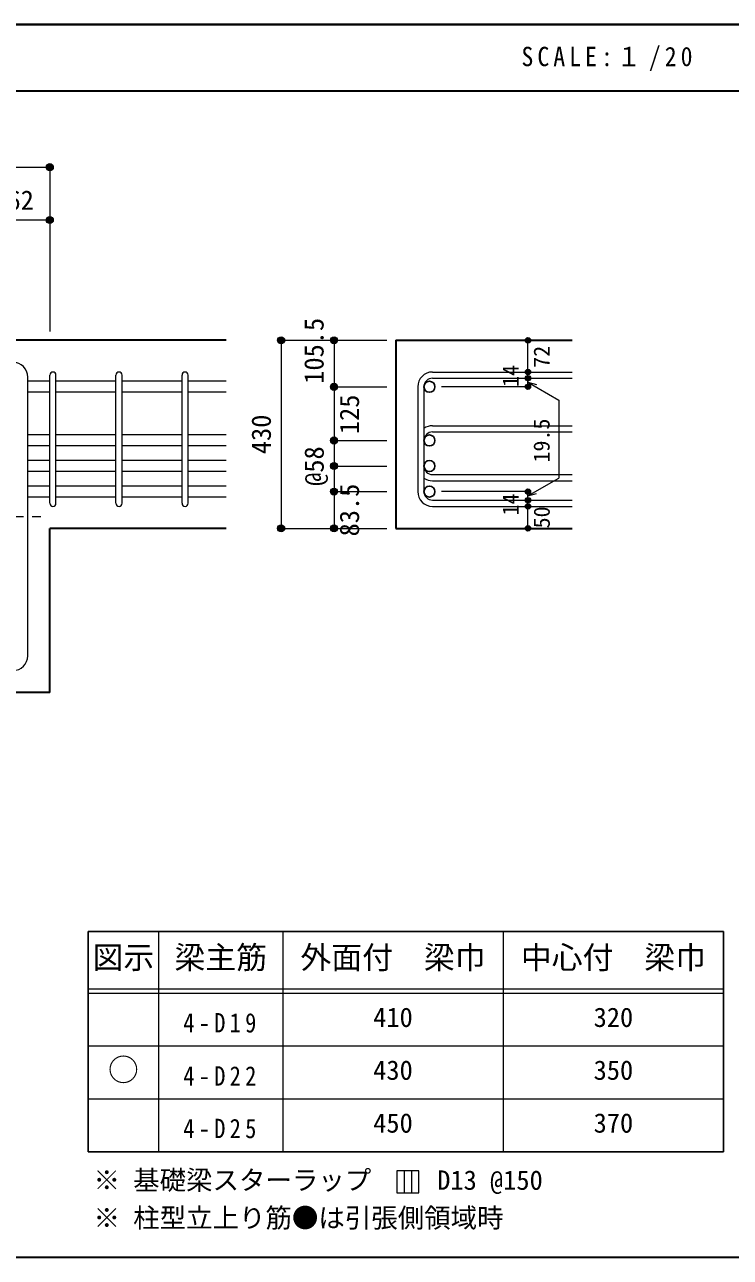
# Model space of a CAD drawing. Units: millimetres at full size, sheet at 1:20. Extents: x -3982 to 3969, y -2797 to 2801.
# Drawn here: x 821 to 2422, y 2 to 2801 of the extents above; entities that cross this region are included whole.
import ezdxf
from ezdxf.enums import TextEntityAlignment as Align

# ---------------------------------------------------------------- set-up
doc = ezdxf.new("R2010")
doc.units = ezdxf.units.MM
doc.header["$LTSCALE"] = 20
doc.header["$PDMODE"] = 32
doc.header["$PDSIZE"] = 12
doc.linetypes.add('CHAIN1', pattern=[8, 5, -1, 1, -1])
for name, color, linetype, lineweight in [('6-1_躯体線', 2, 'Continuous', 35), ('6-4_フープ', 7, 'Continuous', 18), ('6-5_梁主筋', 7, 'Continuous', 18), ('6-6_S.T.P.', 7, 'Continuous', 18), ('6-7_文字', 7, 'Continuous', 18), ('6-D_寸法', 4, 'Continuous', 9), ('6-E_枠', 7, 'Continuous', 18), ('F-0_枠', 6, 'Continuous', 40)]:
    doc.layers.add(name, color=color, linetype=linetype, lineweight=lineweight)
doc.styles.add('ＭＳ ゴシック', font='')
doc.styles.get('ＭＳ ゴシック').set_extended_font_data('MS Gothic')

msp = doc.modelspace()

# ---------------------------------------------------------------- linework, layer by layer
at = {"layer": '6-1_躯体線'}
for p, q in [((1278.29, 2084.12), (78.29, 2084.12)), ((1662.96, 2084.12), (2062.96, 2084.12)), ((1662.96, 2084.12), (1662.96, 1657.12)), ((1278.29, 1657.12), (878.29, 1657.12)), ((878.29, 1284.12), (878.29, 1657.12)), ((1662.96, 1657.12), (2062.96, 1657.12)), ((878.29, 1284.12), (648.79, 1284.12))]:
    msp.add_line(p, q, dxfattribs=at)
at = {"layer": '6-4_フープ'}
msp.add_line((828.29, 1367.62), (828.29, 2000.62), dxfattribs=at)
for centre, start, end in [((794.79, 2000.62), 0, 90), ((794.79, 1367.62), 270, 0)]:
    msp.add_arc(centre, 33.5, start, end, dxfattribs=at)
at = {"layer": '6-5_梁主筋'}
for p, q in [((878.29, 1991.07), (828.29, 1991.07)), ((1028.29, 1991.07), (892.29, 1991.07)), ((1178.29, 1991.07), (1042.29, 1991.07)), ((1278.29, 1991.07), (1192.29, 1991.07)), ((878.29, 1966.07), (828.29, 1966.07)), ((1028.29, 1966.07), (892.29, 1966.07)), ((1178.29, 1966.07), (1042.29, 1966.07)), ((1278.29, 1966.07), (1192.29, 1966.07)), ((878.29, 1869.12), (828.29, 1869.12)), ((1028.29, 1869.12), (892.29, 1869.12)), ((1178.29, 1869.12), (1042.29, 1869.12)), ((1278.29, 1869.12), (1192.29, 1869.12)), ((878.29, 1844.12), (828.29, 1844.12)), ((1028.29, 1844.12), (892.29, 1844.12)), ((1178.29, 1844.12), (1042.29, 1844.12)), ((1278.29, 1844.12), (1192.29, 1844.12)), ((878.29, 1811.12), (828.29, 1811.12)), ((1028.29, 1811.12), (892.29, 1811.12)), ((1178.29, 1811.12), (1042.29, 1811.12)), ((1278.29, 1811.12), (1192.29, 1811.12)), ((878.29, 1786.12), (828.29, 1786.12)), ((1028.29, 1786.12), (892.29, 1786.12)), ((1178.29, 1786.12), (1042.29, 1786.12)), ((1278.29, 1786.12), (1192.29, 1786.12)), ((878.29, 1753.12), (828.29, 1753.12)), ((1028.29, 1753.12), (892.29, 1753.12)), ((1178.29, 1753.12), (1042.29, 1753.12)), ((1278.29, 1753.12), (1192.29, 1753.12)), ((878.29, 1728.12), (828.29, 1728.12)), ((1028.29, 1728.12), (892.29, 1728.12)), ((1178.29, 1728.12), (1042.29, 1728.12)), ((1278.29, 1728.12), (1192.29, 1728.12))]:
    msp.add_line(p, q, dxfattribs=at)
at = {"layer": '6-5_梁主筋', "color": 3, "lineweight": 25}
for centre in [(1739.46, 1978.57), (1739.46, 1856.62), (1739.46, 1798.62), (1739.46, 1740.62)]:
    msp.add_circle(centre, 12.5, dxfattribs=at)
at = {"layer": '6-6_S.T.P.'}
for p, q in [((878.29, 1714.12), (878.29, 2005.07)), ((878.29, 1714.12), (878.29, 2004.68)), ((878.29, 1714.12), (878.29, 2004.68)), ((878.29, 1714.12), (878.29, 2004.68)), ((892.29, 1714.12), (892.29, 2005.07)), ((892.29, 1714.12), (892.29, 2004.68)), ((892.29, 1714.12), (892.29, 2004.68)), ((892.29, 1714.12), (892.29, 2004.68)), ((1028.29, 1714.12), (1028.29, 2005.07)), ((1042.29, 1714.12), (1042.29, 2005.07)), ((1178.29, 1714.12), (1178.29, 2004.68)), ((1192.29, 1714.12), (1192.29, 2004.68)), ((1746.46, 2012.07), (2062.96, 2012.07)), ((1746.46, 1998.07), (2062.96, 1998.07)), ((1712.96, 1978.57), (1712.96, 1740.62)), ((1726.96, 1978.57), (1726.96, 1740.62)), ((1746.46, 1890.12), (2062.96, 1890.12)), ((1746.46, 1876.12), (2062.96, 1876.12)), ((1746.46, 1779.12), (2062.96, 1779.12)), ((1746.46, 1765.12), (2062.96, 1765.12)), ((1746.46, 1721.12), (2062.96, 1721.12)), ((1746.46, 1707.12), (2062.96, 1707.12))]:
    msp.add_line(p, q, dxfattribs=at)
for centre, radius, start, end in [((885.29, 2005.07), 7, 0, 180), ((885.29, 2005.07), 7, 0, 180), ((885.29, 2005.07), 7, 0, 180), ((885.29, 2005.07), 7, 0, 180), ((1035.29, 2005.07), 7, 0, 180), ((1185.29, 2005.07), 7, 0, 180), ((1746.46, 1978.57), 33.5, 90, 180), ((1746.46, 1978.57), 19.5, 90, 180), ((1746.46, 1856.62), 33.5, 90, 125.59765), ((1746.46, 1856.62), 19.5, 90, 180), ((1746.46, 1798.62), 19.5, 180, 270), ((1746.46, 1798.62), 33.5, 234.40235, 270), ((1746.46, 1740.62), 33.5, 180, 270), ((1746.46, 1740.62), 19.5, 180, 270), ((885.29, 1714.12), 7, 180, 0), ((885.29, 1714.12), 7, 180, 0), ((885.29, 1714.12), 7, 180, 0), ((885.29, 1714.12), 7, 180, 0), ((1035.29, 1714.12), 7, 180, 0), ((1185.29, 1714.12), 7, 180, 0)]:
    msp.add_arc(centre, radius, start, end, dxfattribs=at)
at = {"layer": '6-7_文字'}
for p, q in [((1682.07, 198.77), (1682.07, 148.77)), ((1698.74, 198.77), (1698.74, 148.77))]:
    msp.add_line(p, q, dxfattribs=at)
msp.add_lwpolyline([(1665.4, 148.77), (1715.4, 148.77), (1715.4, 198.77), (1665.4, 198.77)], close=True, dxfattribs=at)
at = {"layer": '6-D_寸法'}
for p, q in [((78.29, 2477.15), (878.29, 2477.15)), ((878.29, 2477.15), (878.29, 2357.15)), ((878.29, 2477.15), (878.29, 2104.12)), ((878.29, 2357.15), (716.29, 2357.15)), ((878.29, 2357.15), (878.29, 2104.12)), ((1402.96, 2084.12), (1402.96, 1657.12)), ((1522.96, 2084.12), (1522.96, 1978.57)), ((1962.96, 2012.65), (1962.96, 2084.12)), ((1962.96, 1998.07), (1962.96, 2012.07)), ((1962.96, 1988.9), (2033.02, 1948.45)), ((1962.96, 1988.9), (1982.28, 1983.72)), ((1522.96, 1978.57), (1642.96, 1978.57)), ((1522.96, 1978.57), (1522.96, 1855.12)), ((1962.96, 1978.57), (1766.87, 1978.57)), ((2033.02, 1948.45), (2033.02, 1771.32)), ((1522.96, 1856.62), (1642.96, 1856.62)), ((1522.96, 1798.62), (1642.96, 1798.62)), ((1962.96, 1730.87), (2033.02, 1771.32)), ((1522.96, 1740.62), (1642.96, 1740.62)), ((1962.96, 1740.62), (1766.87, 1740.62)), ((1962.96, 1721.12), (1962.96, 1740.62)), ((1962.96, 1730.87), (1982.28, 1736.05)), ((1962.96, 1707.12), (1962.96, 1721.12)), ((1962.96, 1657.12), (1962.96, 1707.12)), ((1402.96, 1657.12), (1512.82, 1657.12)), ((1402.96, 1657.12), (1522.96, 1657.12)), ((1522.96, 1657.12), (1642.96, 1657.12))]:
    msp.add_line(p, q, dxfattribs=at)
at = {"layer": '6-D_寸法', "linetype": 'CHAIN1'}
msp.add_line((78.29, 1684.12), (878.29, 1684.12), dxfattribs=at)
at = {"layer": '6-D_寸法'}
for points in [[(1402.96, 2084.12), (1522.96, 2084.12), (1642.96, 2084.12)], [(1962.96, 1998.65), (1962.96, 1978.57), (1962.96, 1998.65)], [(1522.96, 1855.12), (1522.96, 1740.62), (1522.96, 1657.12)]]:
    msp.add_lwpolyline(points, dxfattribs=at)
for centre, radius in [((878.29, 2477.15), 8), ((878.29, 2477.15), 7.2), ((878.29, 2477.15), 6.4), ((878.29, 2477.15), 5.6), ((878.29, 2477.15), 4.8), ((878.29, 2477.15), 4), ((878.29, 2477.15), 3.2), ((878.29, 2477.15), 2.4), ((878.29, 2477.15), 1.6), ((878.29, 2477.15), 0.8), ((878.29, 2357.15), 8), ((878.29, 2357.15), 7.2), ((878.29, 2357.15), 6.4), ((878.29, 2357.15), 5.6), ((878.29, 2357.15), 4.8), ((878.29, 2357.15), 4), ((878.29, 2357.15), 3.2), ((878.29, 2357.15), 2.4), ((878.29, 2357.15), 1.6), ((878.29, 2357.15), 0.8), ((1402.96, 2084.12), 8), ((1402.96, 2084.12), 7.2), ((1402.96, 2084.12), 6.4), ((1402.96, 2084.12), 5.6), ((1402.96, 2084.12), 4.8), ((1402.96, 2084.12), 4), ((1402.96, 2084.12), 3.2), ((1402.96, 2084.12), 2.4), ((1402.96, 2084.12), 1.6), ((1402.96, 2084.12), 0.8), ((1522.96, 2084.12), 8), ((1522.96, 2084.12), 7.2), ((1522.96, 2084.12), 6.4), ((1522.96, 2084.12), 5.6), ((1522.96, 2084.12), 4.8), ((1522.96, 2084.12), 4), ((1522.96, 2084.12), 3.2), ((1522.96, 2084.12), 2.4), ((1522.96, 2084.12), 1.6), ((1522.96, 2084.12), 0.8), ((1962.96, 2084.12), 4), ((1962.96, 2084.12), 3.6), ((1962.96, 2084.12), 3.2), ((1962.96, 2084.12), 2.8), ((1962.96, 2084.12), 2.4), ((1962.96, 2084.12), 2), ((1962.96, 2084.12), 1.6), ((1962.96, 2084.12), 1.2), ((1962.96, 2084.12), 0.8), ((1962.96, 2084.12), 0.4), ((1962.96, 2012.07), 4), ((1962.96, 2012.07), 3.6), ((1962.96, 2012.07), 3.2), ((1962.96, 1998.07), 4), ((1962.96, 1998.07), 3.6), ((1962.96, 1998.07), 3.2), ((1962.96, 2012.07), 2.8), ((1962.96, 1998.07), 2.8), ((1962.96, 2012.07), 2.4), ((1962.96, 1998.07), 2.4), ((1962.96, 2012.07), 2), ((1962.96, 1998.07), 2), ((1962.96, 2012.07), 1.6), ((1962.96, 1998.07), 1.6), ((1962.96, 2012.07), 1.2), ((1962.96, 1998.07), 1.2), ((1962.96, 2012.07), 0.8), ((1962.96, 1998.07), 0.8), ((1962.96, 2012.07), 0.4), ((1962.96, 1998.07), 0.4), ((1522.96, 1978.57), 8), ((1522.96, 1978.57), 7.2), ((1522.96, 1978.57), 6.4), ((1522.96, 1978.57), 5.6), ((1522.96, 1978.57), 4.8), ((1522.96, 1978.57), 4), ((1522.96, 1978.57), 3.2), ((1522.96, 1978.57), 2.4), ((1522.96, 1978.57), 1.6), ((1522.96, 1978.57), 0.8), ((1962.96, 1978.57), 4), ((1962.96, 1978.57), 3.6), ((1962.96, 1978.57), 3.2), ((1962.96, 1978.57), 2.8), ((1962.96, 1978.57), 2.4), ((1962.96, 1978.57), 2), ((1962.96, 1978.57), 1.6), ((1962.96, 1978.57), 1.2), ((1962.96, 1978.57), 0.8), ((1962.96, 1978.57), 0.4), ((1522.96, 1856.62), 8), ((1522.96, 1856.62), 7.2), ((1522.96, 1856.62), 6.4), ((1522.96, 1856.62), 5.6), ((1522.96, 1856.62), 4.8), ((1522.96, 1856.62), 4), ((1522.96, 1856.62), 3.2), ((1522.96, 1856.62), 2.4), ((1522.96, 1856.62), 1.6), ((1522.96, 1856.62), 0.8), ((1522.96, 1798.62), 8), ((1522.96, 1798.62), 7.2), ((1522.96, 1798.62), 6.4), ((1522.96, 1798.62), 5.6), ((1522.96, 1798.62), 4.8), ((1522.96, 1798.62), 4), ((1522.96, 1798.62), 3.2), ((1522.96, 1798.62), 2.4), ((1522.96, 1798.62), 1.6), ((1522.96, 1798.62), 0.8), ((1522.96, 1740.62), 8), ((1522.96, 1740.62), 7.2), ((1522.96, 1740.62), 6.4), ((1522.96, 1740.62), 5.6), ((1522.96, 1740.62), 4.8), ((1522.96, 1740.62), 4), ((1522.96, 1740.62), 3.2), ((1522.96, 1740.62), 2.4), ((1522.96, 1740.62), 1.6), ((1522.96, 1740.62), 0.8), ((1962.96, 1740.62), 4), ((1962.96, 1740.62), 3.6), ((1962.96, 1740.62), 3.2), ((1962.96, 1740.62), 2.8), ((1962.96, 1740.62), 2.4), ((1962.96, 1740.62), 2), ((1962.96, 1740.62), 1.6), ((1962.96, 1740.62), 1.2), ((1962.96, 1740.62), 0.8), ((1962.96, 1740.62), 0.4), ((1962.96, 1721.12), 4), ((1962.96, 1707.12), 4), ((1962.96, 1721.12), 3.6), ((1962.96, 1707.12), 3.6), ((1962.96, 1721.12), 3.2), ((1962.96, 1707.12), 3.2), ((1962.96, 1721.12), 2.8), ((1962.96, 1707.12), 2.8), ((1962.96, 1721.12), 2.4), ((1962.96, 1707.12), 2.4), ((1962.96, 1721.12), 2), ((1962.96, 1707.12), 2), ((1962.96, 1721.12), 1.6), ((1962.96, 1707.12), 1.6), ((1962.96, 1721.12), 1.2), ((1962.96, 1707.12), 1.2), ((1962.96, 1721.12), 0.8), ((1962.96, 1707.12), 0.8), ((1962.96, 1721.12), 0.4), ((1962.96, 1707.12), 0.4), ((1402.96, 1657.12), 8), ((1402.96, 1657.12), 7.2), ((1402.96, 1657.12), 6.4), ((1402.96, 1657.12), 5.6), ((1402.96, 1657.12), 4.8), ((1402.96, 1657.12), 4), ((1402.96, 1657.12), 3.2), ((1402.96, 1657.12), 2.4), ((1402.96, 1657.12), 1.6), ((1402.96, 1657.12), 0.8), ((1522.96, 1657.12), 8), ((1522.96, 1657.12), 7.2), ((1522.96, 1657.12), 6.4), ((1522.96, 1657.12), 5.6), ((1522.96, 1657.12), 4.8), ((1522.96, 1657.12), 4), ((1522.96, 1657.12), 3.2), ((1522.96, 1657.12), 2.4), ((1522.96, 1657.12), 1.6), ((1522.96, 1657.12), 0.8), ((1962.96, 1657.12), 4), ((1962.96, 1657.12), 3.6), ((1962.96, 1657.12), 3.2), ((1962.96, 1657.12), 2.8), ((1962.96, 1657.12), 2.4), ((1962.96, 1657.12), 2), ((1962.96, 1657.12), 1.6), ((1962.96, 1657.12), 1.2), ((1962.96, 1657.12), 0.8), ((1962.96, 1657.12), 0.4)]:
    msp.add_circle(centre, radius, dxfattribs=at)
at = {"layer": '6-D_寸法', "color": 7}
for p in [(878.29, 2477.15), (878.29, 2357.15), (1402.96, 2084.12), (1522.96, 2084.12), (1962.96, 2084.12), (1962.96, 2012.07), (1962.96, 1998.07), (1522.96, 1978.57), (1962.96, 1978.57), (1522.96, 1856.62), (1522.96, 1798.62), (1522.96, 1740.62), (1962.96, 1740.62), (1962.96, 1721.12), (1962.96, 1707.12), (1402.96, 1657.12), (1402.96, 1657.12), (1522.96, 1657.12), (1962.96, 1657.12)]:
    msp.add_point(p, dxfattribs=at)
at = {"layer": '6-E_枠', "color": 3, "lineweight": 25}
for p, q in [((965.14, 741.85), (965.14, 241.85)), ((965.14, 741.85), (2406.83, 741.85)), ((2406.83, 741.85), (2406.83, 241.85)), ((965.14, 241.85), (2406.83, 241.85))]:
    msp.add_line(p, q, dxfattribs=at)
at = {"layer": '6-E_枠'}
for p, q in [((1125.14, 741.85), (1125.14, 241.85)), ((1406.83, 741.85), (1406.83, 241.85)), ((1906.83, 741.85), (1906.83, 241.85)), ((965.14, 611.85), (2406.83, 611.85)), ((965.14, 601.85), (2406.83, 601.85)), ((965.14, 481.85), (2406.83, 481.85)), ((965.14, 361.85), (2406.83, 361.85))]:
    msp.add_line(p, q, dxfattribs=at)
at = {"layer": 'F-0_枠'}
msp.add_line((-3981.92, 2800.77), (3969.4, 2800.77), dxfattribs=at)
at = {"layer": 'F-0_枠', "color": 2, "lineweight": 35}
for p, q in [((-3981.92, 2650.77), (2482.4, 2650.77)), ((2482.4, 1.97), (-3981.92, 1.97))]:
    msp.add_line(p, q, dxfattribs=at)

# ---------------------------------------------------------------- texts
at = {"layer": '6-7_文字', "color": 2, "style": 'ＭＳ ゴシック'}
for s, p in [('図示', (975.14, 641.85)), ('梁主筋', (1160.98, 641.85)), ('外面付\u3000梁巾', (1446.83, 641.85)), ('中心付\u3000梁巾', (1946.83, 641.85)), ('○', (1010.14, 386.85))]:
    msp.add_text(s, height=51.32, dxfattribs=at).set_placement(p, align=Align.BOTTOM_LEFT)
at = {"layer": '6-7_文字', "style": 'ＭＳ ゴシック'}
for s, p in [('410', (1611.83, 511.85)), ('320', (2111.83, 511.85)), ('430', (1611.83, 391.85)), ('350', (2111.83, 391.85)), ('450', (1611.83, 271.85)), ('370', (2111.83, 271.85)), ('※ 基礎梁スターラップ     D13 @150', (977.51, 142.13)), ('※ 柱型立上り筋●は引張側領域時', (977.51, 56.45))]:
    msp.add_text(s, height=43.99, dxfattribs=at).set_placement(p, align=Align.BOTTOM_LEFT)
at = {"layer": '6-7_文字', "color": 2, "insert": (1948.17, 2695.77), "char_height": 43.99, "attachment_point": 7, "style": 'ＭＳ ゴシック'}
msp.add_mtext('\\T1.34;\\W0.9;SCALE:１/20', dxfattribs=at)
at = {"layer": '6-7_文字', "char_height": 43.99, "attachment_point": 7, "style": 'ＭＳ ゴシック'}
for s, insert in [('\\T1.38;\\W0.85;4-D19', (1180.98, 511.85)), ('\\T1.38;\\W0.85;4-D22', (1180.98, 391.85)), ('\\T1.38;\\W0.85;4-D25', (1180.98, 271.85))]:
    msp.add_mtext(s, dxfattribs=dict(at, insert=insert))
at = {"layer": '6-D_寸法', "style": 'ＭＳ ゴシック'}
msp.add_text('162', height=43.99, dxfattribs=at).set_placement((752.29, 2367.15), align=Align.BOTTOM_LEFT)
for s, height, p in [('105.5', 43.99, (1512.57, 1985.42)), ('72', 36.66, (2023.31, 2021.61)), ('14', 36.66, (1952.96, 1978.18)), ('125', 43.99, (1592.96, 1871.1)), ('430', 43.99, (1392.96, 1825.62)), ('19.5', 36.66, (2023.02, 1806.62)), ('@58', 43.99, (1512.96, 1753.62)), ('83.5', 43.99, (1592.96, 1638.87)), ('14', 36.66, (1952.56, 1686.44)), ('50', 36.66, (2023.39, 1657.07))]:
    msp.add_text(s, height=height, rotation=90, dxfattribs=at).set_placement(p, align=Align.BOTTOM_LEFT)

doc.saveas('drawing.dxf')
